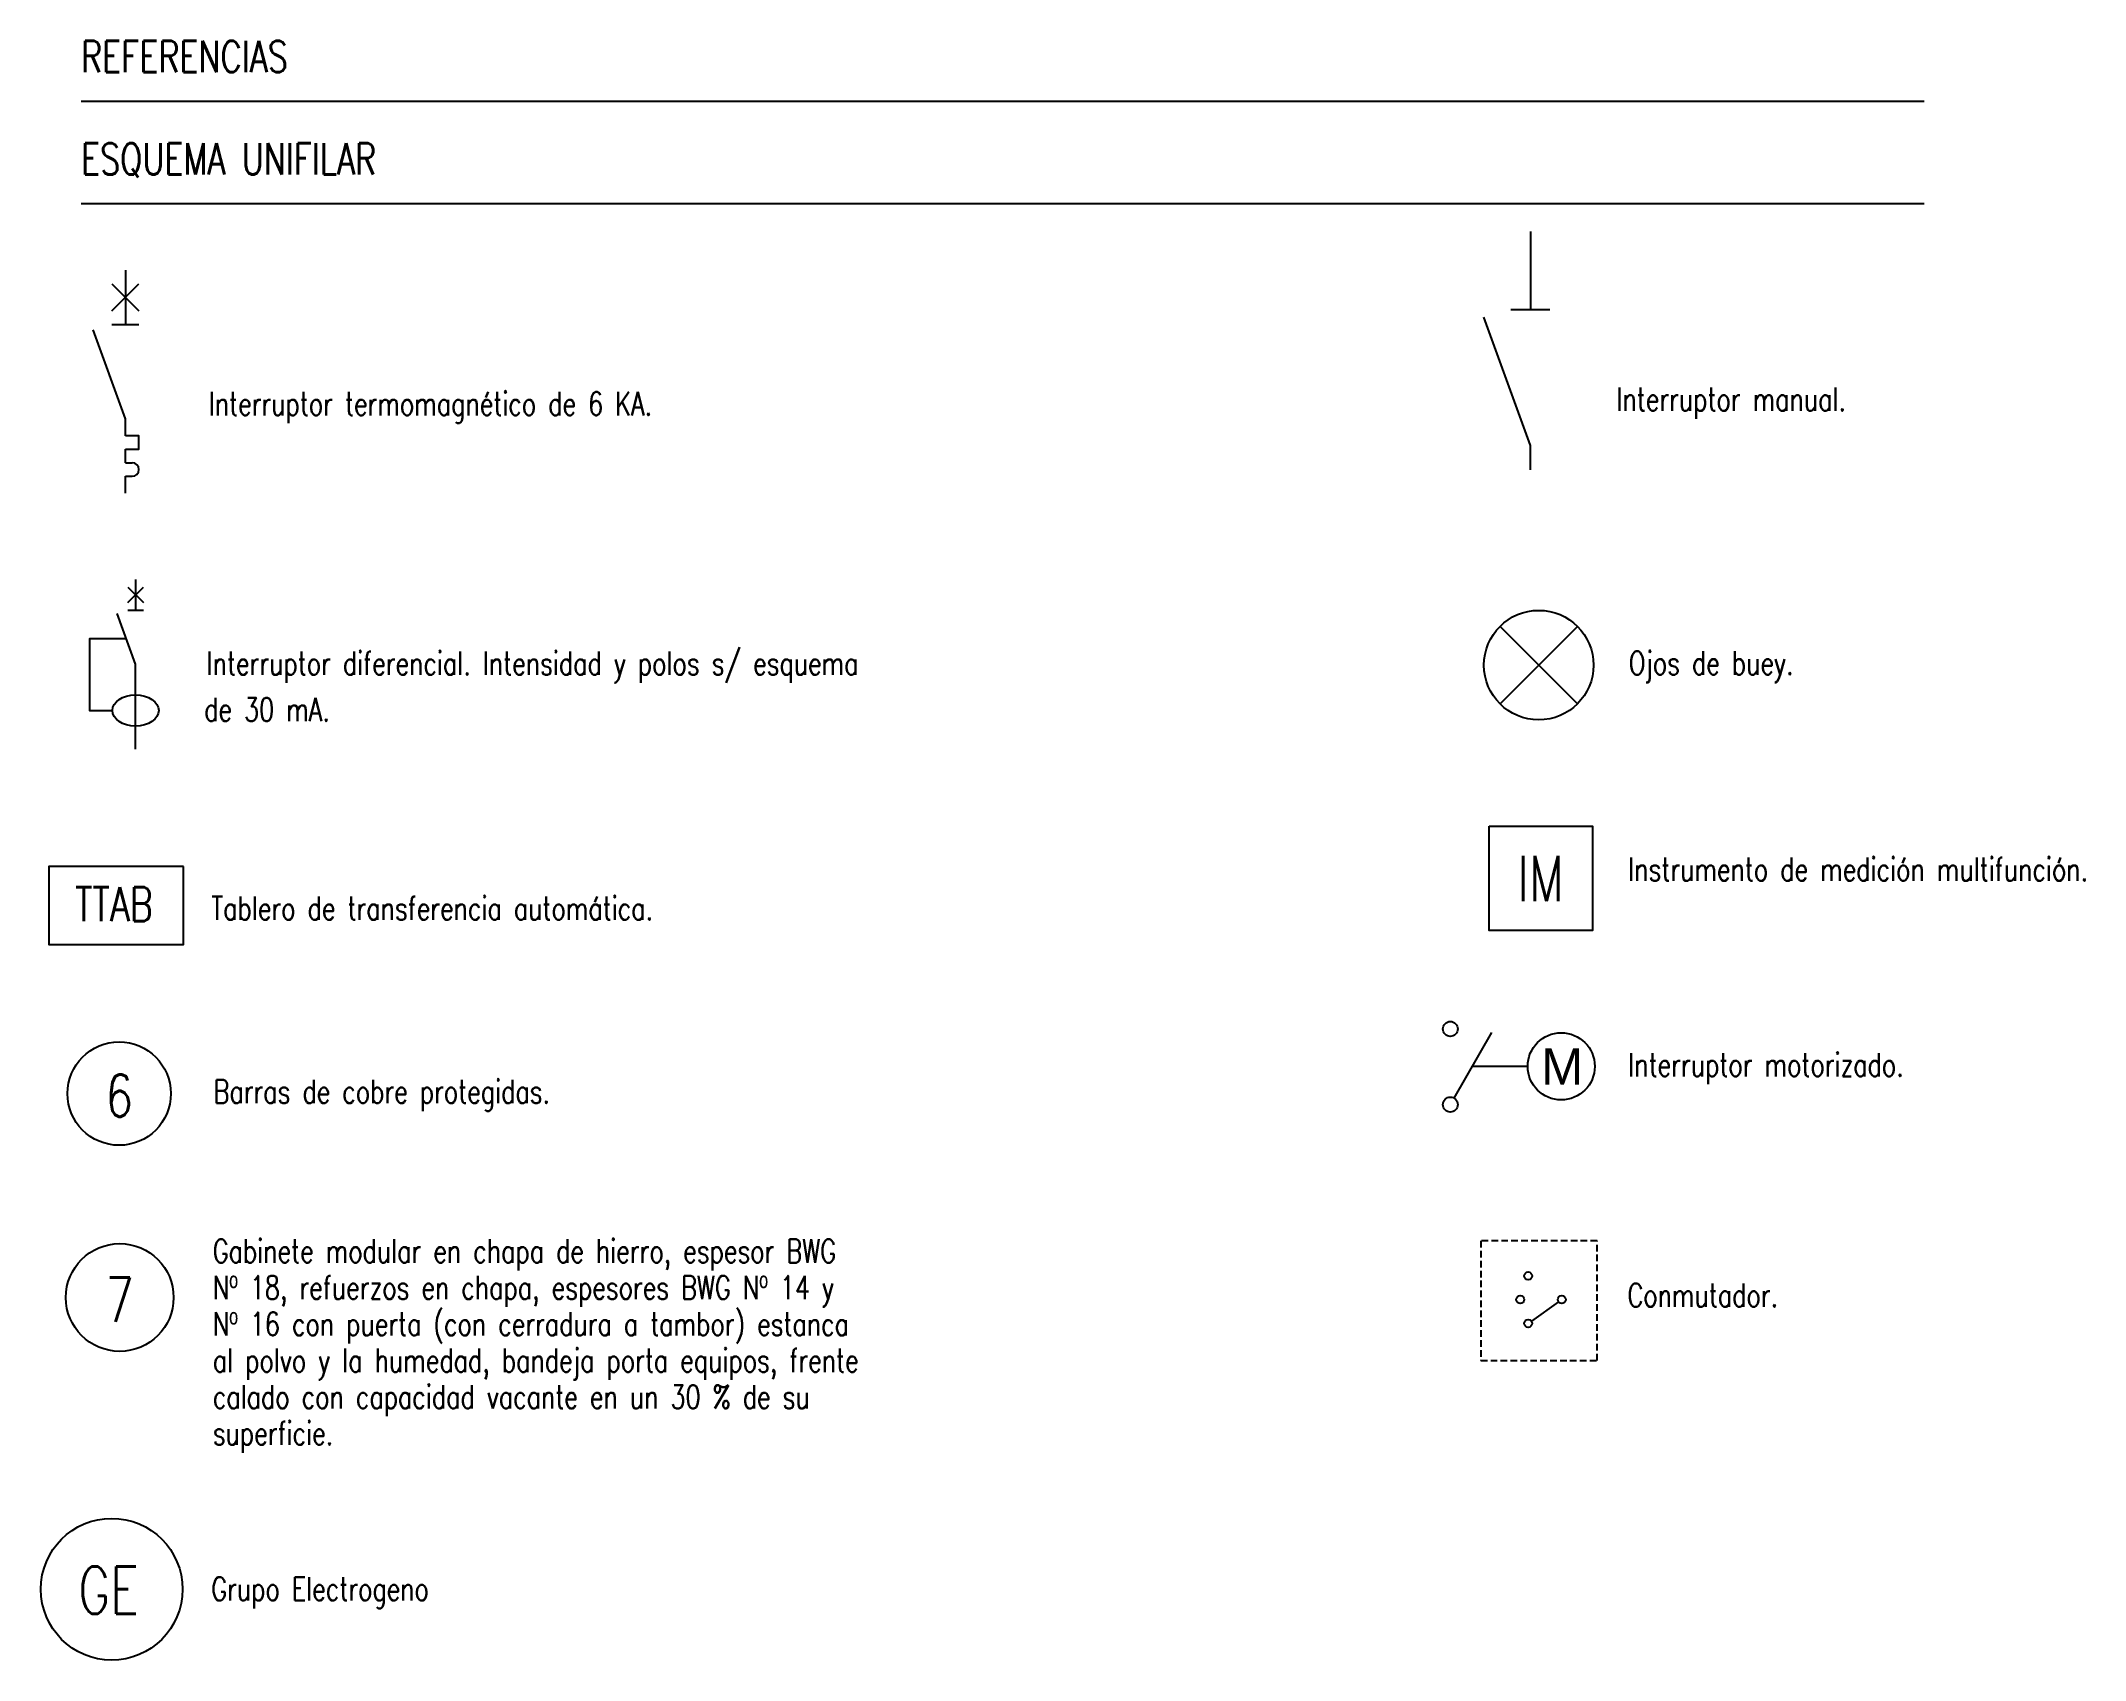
# Model space of a CAD drawing. Extents: x 3762.4 to 3860.6, y 1139.1 to 1216.9.
import ezdxf
from ezdxf.enums import TextEntityAlignment as Align

# ---------------------------------------------------------------- set-up
doc = ezdxf.new("R2010")
doc.units = 0
doc.linetypes.add('OCJ-ESQ UNI-CORREGIDOS IDO.br$0$DASHED', pattern=[19.05, 12.7, -6.35])
for name, color, linetype in [('OCJ-ESQ UNI-CORREGIDOS IDO.br$0$00-IE-CABLES', 10, 'Continuous'), ('OCJ-ESQ UNI-CORREGIDOS IDO.br$0$01-ELE-APARATOS', 170, 'Continuous'), ('OCJ-ESQ UNI-CORREGIDOS IDO.br$0$TEXTO', 7, 'Continuous'), ('OCJ-ESQUEMAS UNIFILARES-CORREGIDOS IDO-REV.br$0$01-ELE-APARATOS', 170, 'Continuous'), ('OCJ-ESQUEMAS UNIFILARES-CORREGIDOS IDO-REV.br$0$TEXTO', 7, 'Continuous')]:
    doc.layers.add(name, color=color, linetype=linetype)
doc.styles.add('OCJ-ESQ UNI-CORREGIDOS IDO.br$0$Electricidad', font='ROMANS.SHX', dxfattribs={"width": 0.75, "height": 0.175})
doc.styles.add('OCJ-ESQ UNI-CORREGIDOS IDO.br$0$Standard', font='Arial.ttf')
doc.styles.add('OCJ-ESQUEMAS UNIFILARES-CORREGIDOS IDO-REV.br$0$Electricidad', font='ROMANS.SHX', dxfattribs={"width": 0.75, "height": 0.175})

# ---------------------------------------------------------------- blocks, each defined once
blk = doc.blocks.new('OCJ-ESQUEMAS UNIFILARES-CORREGIDOS IDO-REV.br$0$Unif-Interruptor-Term')
for p, q in [((0, -1.013), (0.045, -1.013)), ((0, -1.103), (0.045, -1.103))]:
    blk.add_line(p, q)
for points in [[(-0.09, 0.177), (0.09, -0.003)], [(-0.09, -0.003), (0.09, 0.177)], [(0, 0.267), (0, -0.093)], [(0, -0.72), (-0.215, -0.128)], [(-0.09, -0.093), (0.09, -0.093)], [(0, -0.833), (0, -0.72)], [(0, -0.923), (0.09, -0.923), (0.09, -0.833), (0, -0.833)], [(0, -1.013), (0, -0.923)], [(0, -1.215), (0, -1.103)]]:
    blk.add_lwpolyline(points)
blk.add_arc((0.045, -1.058), 0.045, 270, 90)
blk = doc.blocks.new('OCJ-ESQUEMAS UNIFILARES-CORREGIDOS IDO-REV.br$0$Unif-Interruptor-Dif')
for points in [[(-0.068, 0.11), (0.068, -0.025)], [(-0.068, -0.025), (0.068, 0.11)], [(0, 0.177), (0, -0.093)], [(0, -0.565), (-0.162, -0.121)], [(-0.068, -0.093), (0.068, -0.093)], [(-0.081, -0.343), (-0.405, -0.343), (-0.405, -0.97), (-0.202, -0.97)], [(0, -1.308), (0, -0.565)]]:
    blk.add_lwpolyline(points)
blk.add_ellipse((0, -0.97), major_axis=(0.203, 0), ratio=0.670814)
blk = doc.blocks.new('OJO DE BUEY')
at = {"layer": 'OCJ-ESQUEMAS UNIFILARES-CORREGIDOS IDO-REV.br$0$01-ELE-APARATOS'}
for p, q in [((2943.46, 1401.4), (2937.37, 1407.49)), ((2937.37, 1401.4), (2943.46, 1407.49))]:
    blk.add_line(p, q, dxfattribs=at)
blk.add_circle((2940.41, 1404.44), 4.31, dxfattribs=at)
blk = doc.blocks.new('OCJ-ESQ UNI-CORREGIDOS IDO.br$0$A$C7AFF483F')
for points in [[(0, 0.8802), (0, 0.5922)], [(0, 0.09), (-0.1724, 0.5636)], [(-0.072, 0.5922), (0.072, 0.5922)], [(0, 0), (0, 0.09)]]:
    blk.add_lwpolyline(points)
blk = doc.blocks.new('OCJ-ESQ UNI-CORREGIDOS IDO.br$0$Int-Motoriz')
for p, q in [((0.037, -0.686), (0.412, -0.036)), ((0.768, -0.371), (0.219, -0.371))]:
    blk.add_line(p, q)
for centre, radius in [((0, 0), 0.0741), ((1.101, -0.371), 0.333), ((0, -0.75), 0.0741)]:
    blk.add_circle(centre, radius)
at = {"style": 'OCJ-ESQ UNI-CORREGIDOS IDO.br$0$Standard'}
blk.add_text('M', height=0.36, dxfattribs=at).set_placement((0.901, -0.553))

msp = doc.modelspace()

# ---------------------------------------------------------------- linework, layer by layer
at = {"layer": 'OCJ-ESQ UNI-CORREGIDOS IDO.br$0$00-IE-CABLES', "color": 5}
msp.add_line((3835.292, 1156.289), (3833.987, 1155.368), dxfattribs=at)
for centre in [(3833.832, 1157.539), (3833.451, 1156.399), (3835.447, 1156.399), (3833.832, 1155.258)]:
    msp.add_circle(centre, 0.19, dxfattribs=at)
at = {"layer": 'OCJ-ESQ UNI-CORREGIDOS IDO.br$0$01-ELE-APARATOS'}
for points in [[(3831.952, 1179.14), (3836.915, 1179.14), (3836.915, 1174.133), (3831.952, 1174.133)], [(3769.229, 1177.201), (3762.767, 1177.201), (3762.767, 1173.455), (3769.229, 1173.455)]]:
    msp.add_lwpolyline(points, close=True, dxfattribs=at)
at = {"layer": 'OCJ-ESQ UNI-CORREGIDOS IDO.br$0$01-ELE-APARATOS', "linetype": 'OCJ-ESQ UNI-CORREGIDOS IDO.br$0$DASHED', "ltscale": 0.025}
msp.add_lwpolyline([(3837.148, 1159.215), (3831.555, 1159.215), (3831.555, 1153.479), (3837.148, 1153.479)], close=True, dxfattribs=at)
at = {"layer": 'OCJ-ESQ UNI-CORREGIDOS IDO.br$0$01-ELE-APARATOS'}
msp.add_circle((3765.784, 1142.489), 3.403, dxfattribs=at)
at = {"layer": 'OCJ-ESQ UNI-CORREGIDOS IDO.br$0$TEXTO'}
for p, q in [((3764.314, 1213.961), (3852.86, 1213.961)), ((3764.314, 1209.044), (3852.86, 1209.044))]:
    msp.add_line(p, q, dxfattribs=at)
for centre, radius in [((3766.141, 1166.293), 2.482), ((3766.169, 1156.5), 2.587)]:
    msp.add_circle(centre, radius, dxfattribs=at)

# ---------------------------------------------------------------- block references
at = {"xscale": 0.6102263681931756, "yscale": 0.6102263681931756, "zscale": 0.6102263681931756}
msp.add_blockref('OJO DE BUEY', (2040.024, 329.846), dxfattribs=at)
at = {"layer": 'OCJ-ESQ UNI-CORREGIDOS IDO.br$0$01-ELE-APARATOS'}
for name, p, xscale, yscale, zscale in [('OCJ-ESQ UNI-CORREGIDOS IDO.br$0$A$C7AFF483F', (3833.939, 1196.249), 13.00659178094862, 13.00659178094862, 13.00659178094862), ('OCJ-ESQ UNI-CORREGIDOS IDO.br$0$Int-Motoriz', (3830.092, 1169.398), 4.839884502285016, 4.839884502285016, 4.839884502285016)]:
    msp.add_blockref(name, p, dxfattribs=dict(at, xscale=xscale, yscale=yscale, zscale=zscale))
at = {"layer": 'OCJ-ESQUEMAS UNIFILARES-CORREGIDOS IDO-REV.br$0$01-ELE-APARATOS'}
for name, p, xscale, yscale, zscale in [('OCJ-ESQUEMAS UNIFILARES-CORREGIDOS IDO-REV.br$0$Unif-Interruptor-Term', (3766.441, 1203.904), 7.221443775326226, 7.221443775326226, 7.221443775326226), ('OCJ-ESQUEMAS UNIFILARES-CORREGIDOS IDO-REV.br$0$Unif-Interruptor-Dif', (3766.932, 1190.014), 5.484000618145956, 5.484000618145956, 5.484000618145956)]:
    msp.add_blockref(name, p, dxfattribs=dict(at, xscale=xscale, yscale=yscale, zscale=zscale))

# ---------------------------------------------------------------- texts
at = {"layer": 'OCJ-ESQ UNI-CORREGIDOS IDO.br$0$01-ELE-APARATOS', "style": 'OCJ-ESQ UNI-CORREGIDOS IDO.br$0$Electricidad', "width": 0.75}
msp.add_text('IM', height=2.1901, dxfattribs=at).set_placement((3834.434, 1175.528), align=Align.CENTER)
at = {"layer": 'OCJ-ESQ UNI-CORREGIDOS IDO.br$0$TEXTO', "style": 'OCJ-ESQ UNI-CORREGIDOS IDO.br$0$Electricidad', "width": 0.75}
for s, height, p in [('REFERENCIAS', 1.5, (3764.314, 1215.351)), ('ESQUEMA UNIFILAR', 1.5, (3764.314, 1210.434)), ('Interruptor manual.', 1.125, (3838.075, 1199.081)), ('Ojos de buey.', 1.125, (3838.667, 1186.409)), ('Instrumento de medición multifunción.', 1.125, (3838.639, 1176.504)), ('Tablero de transferencia automática.', 1.125, (3770.567, 1174.632)), ('Interruptor motorizado. ', 1.125, (3838.642, 1167.118)), ('6', 2.037, (3765.489, 1165.172)), ('Barras de cobre protegidas.', 1.125, (3770.679, 1165.829)), ('Gabinete modular en chapa de hierro, espesor BWG', 1.125, (3770.643, 1158.17)), ('7', 2.123, (3765.489, 1155.332)), ('Nº 18, refuerzos en chapa, espesores BWG Nº 14 y', 1.125, (3770.643, 1156.42)), ('Conmutador.', 1.125, (3838.607, 1156.051)), ('Nº 16 con puerta (con cerradura a tambor) estanca', 1.125, (3770.643, 1154.67)), ('al polvo y la humedad, bandeja porta equipos, frente', 1.125, (3770.643, 1152.92)), ('calado con capacidad vacante en un 30 % de su', 1.125, (3770.643, 1151.17)), ('superficie.', 1.125, (3770.643, 1149.42)), ('GE', 2.2686, (3764.173, 1141.31)), ('Grupo Electrogeno', 1.125, (3770.571, 1141.944))]:
    msp.add_text(s, height=height, dxfattribs=at).set_placement(p)
msp.add_text('TTAB', height=1.6384, dxfattribs=at).set_placement((3765.889, 1174.57), align=Align.CENTER)
at = {"layer": 'OCJ-ESQUEMAS UNIFILARES-CORREGIDOS IDO-REV.br$0$TEXTO', "style": 'OCJ-ESQUEMAS UNIFILARES-CORREGIDOS IDO-REV.br$0$Electricidad', "width": 0.75}
for s, p in [('Interruptor termomagnético de 6 KA.', (3770.448, 1198.867)), ('Interruptor diferencial. Intensidad y polos s/ esquema', (3770.345, 1186.399)), ('de 30 mA.', (3770.226, 1184.18))]:
    msp.add_text(s, height=1.125, dxfattribs=at).set_placement(p)

doc.saveas('drawing.dxf')
